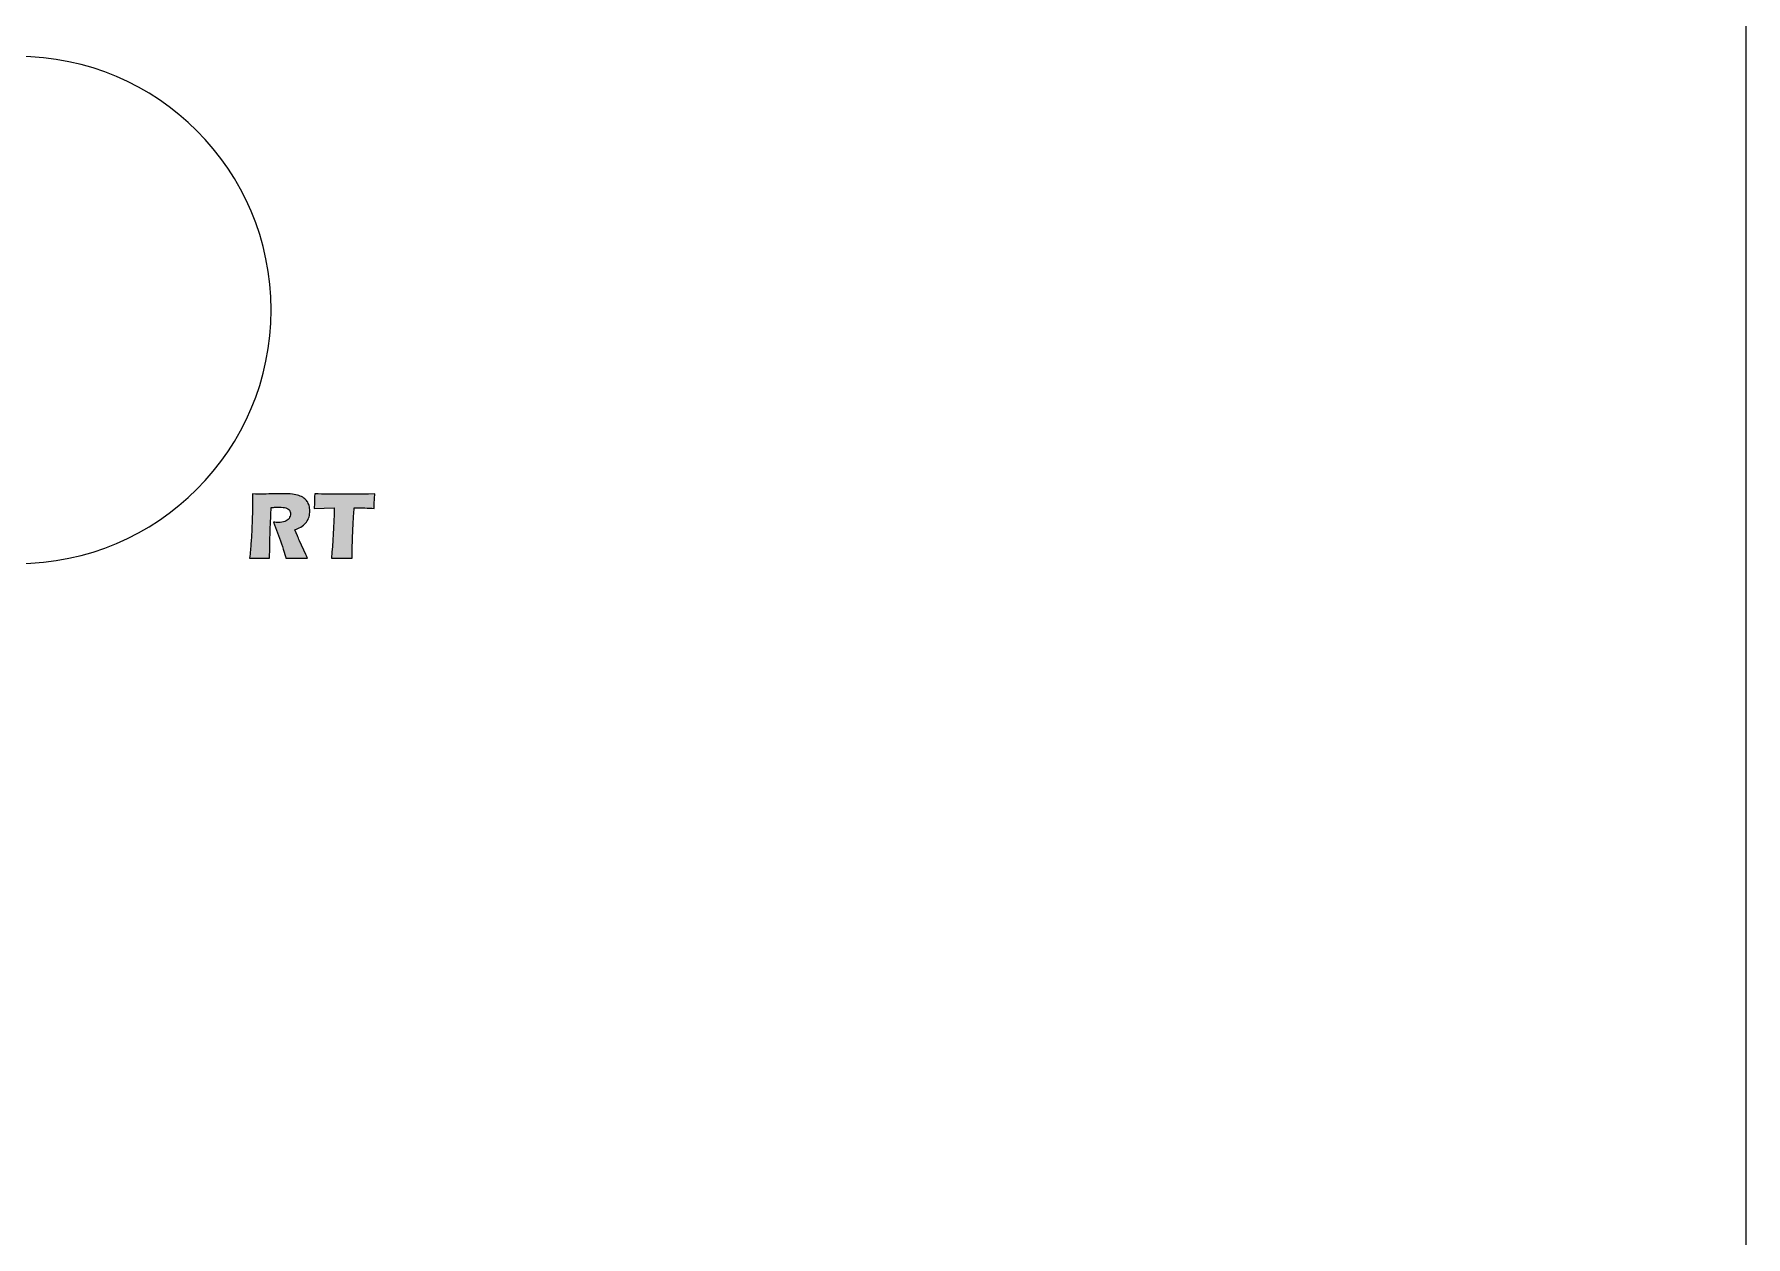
# Model space of a CAD drawing. Header units: millimetres. Extents: x 442 to 758, y 352 to 548.
# Drawn here: x 682.9 to 758.3, y 450.3 to 503.2 of the extents above; entities that cross this region are included whole.
import ezdxf

# ---------------------------------------------------------------- set-up
doc = ezdxf.new("R2010")
doc.units = ezdxf.units.MM
doc.header["$MEASUREMENT"] = 0

# ---------------------------------------------------------------- blocks, each defined once
blk = doc.blocks.new('block 3')
at = {"color": 7, "lineweight": 9, "true_color": 0xffffff}
blk.add_open_spline([(754.251, 548.321), (754.251, 548.321), (446.251, 548.321), (446.251, 548.321), (444.042, 548.321), (442.251, 546.53), (442.251, 544.321), (442.251, 544.321), (442.251, 356.321), (442.251, 356.321), (442.251, 354.112), (444.042, 352.321), (446.251, 352.321), (446.251, 352.321), (754.251, 352.321), (754.251, 352.321), (756.461, 352.321), (758.251, 354.112), (758.251, 356.321), (758.251, 356.321), (758.251, 544.321), (758.251, 544.321), (758.251, 546.53), (756.461, 548.321), (754.251, 548.321)], degree=3, knots=[0, 0, 0, 0, 1, 1, 1, 2, 2, 2, 3, 3, 3, 4, 4, 4, 5, 5, 5, 6, 6, 6, 7, 7, 7, 8, 8, 8, 8], dxfattribs=at)
blk = doc.blocks.new('block 21')
at = {"color": 7, "lineweight": 9, "true_color": 0xffffff}
blk.add_open_spline([(682.209, 502.241), (688.367, 502.241), (693.359, 497.249), (693.359, 491.091), (693.359, 484.933), (688.367, 479.941), (682.209, 479.941), (676.051, 479.941), (671.059, 484.933), (671.059, 491.091), (671.059, 497.249), (676.051, 502.241), (682.209, 502.241), (682.209, 502.241), (682.209, 502.241), (682.209, 502.241)], degree=3, knots=[0, 0, 0, 0, 1, 1, 1, 2, 2, 2, 3, 3, 3, 4, 4, 4, 5, 5, 5, 5], dxfattribs=at)
blk = doc.blocks.new('block 36')
at = {"true_color": 0xffffff}
h = blk.add_hatch(color=7, dxfattribs=at)
h.dxf.hatch_style = 2
edge = h.paths.add_edge_path()
edge.add_spline(control_points=[(692.412, 480.176), (692.438, 480.418), (692.459, 480.637), (692.474, 480.831), (692.489, 481.025), (692.502, 481.251), (692.513, 481.507), (692.524, 481.763), (692.533, 482.034), (692.538, 482.318), (692.544, 482.603), (692.547, 482.829), (692.547, 482.997), (692.719, 482.993), (692.858, 482.991), (692.964, 482.991), (693.074, 482.991), (693.209, 482.994), (693.367, 483), (693.526, 483.007), (693.68, 483.01), (693.83, 483.01), (694.006, 483.01), (694.163, 483.003), (694.301, 482.989), (694.404, 482.979), (694.499, 482.959), (694.583, 482.929), (694.668, 482.899), (694.739, 482.862), (694.797, 482.818), (694.855, 482.775), (694.903, 482.726), (694.942, 482.673), (694.98, 482.619), (695.01, 482.556), (695.032, 482.484), (695.053, 482.411), (695.064, 482.334), (695.064, 482.251), (695.064, 482.159), (695.052, 482.072), (695.029, 481.992), (695.005, 481.911), (694.968, 481.835), (694.918, 481.764), (694.868, 481.693), (694.804, 481.632), (694.728, 481.58), (694.651, 481.529), (694.544, 481.476), (694.407, 481.422), (694.407, 481.422), (694.514, 481.16), (694.514, 481.16), (694.544, 481.087), (694.577, 481.012), (694.611, 480.936), (694.611, 480.936), (694.888, 480.331), (694.888, 480.331), (694.901, 480.305), (694.923, 480.253), (694.954, 480.176), (694.727, 480.178), (694.574, 480.18), (694.496, 480.18), (694.397, 480.18), (694.234, 480.178), (694.008, 480.176), (693.986, 480.247), (693.946, 480.38), (693.888, 480.575), (693.865, 480.656), (693.845, 480.719), (693.828, 480.763), (693.795, 480.861), (693.746, 480.998), (693.681, 481.174), (693.681, 481.174), (693.468, 481.759), (693.468, 481.759), (693.543, 481.745), (693.616, 481.738), (693.687, 481.738), (693.788, 481.738), (693.879, 481.754), (693.961, 481.784), (694.043, 481.814), (694.105, 481.861), (694.147, 481.924), (694.189, 481.988), (694.21, 482.055), (694.21, 482.125), (694.21, 482.184), (694.194, 482.236), (694.163, 482.281), (694.131, 482.326), (694.081, 482.359), (694.013, 482.381), (693.945, 482.403), (693.839, 482.414), (693.698, 482.414), (693.649, 482.414), (693.599, 482.413), (693.548, 482.411), (693.496, 482.409), (693.436, 482.407), (693.367, 482.406), (693.349, 482.124), (693.333, 481.779), (693.32, 481.373), (693.306, 480.966), (693.298, 480.567), (693.293, 480.176), (693.063, 480.178), (692.913, 480.18), (692.845, 480.18), (692.764, 480.18), (692.62, 480.178), (692.412, 480.176)], knot_values=[0, 0, 0, 0, 1, 1, 1, 2, 2, 2, 3, 3, 3, 4, 4, 4, 5, 5, 5, 6, 6, 6, 7, 7, 7, 8, 8, 8, 9, 9, 9, 10, 10, 10, 11, 11, 11, 12, 12, 12, 13, 13, 13, 14, 14, 14, 15, 15, 15, 16, 16, 16, 17, 17, 17, 18, 18, 18, 19, 19, 19, 20, 20, 20, 21, 21, 21, 22, 22, 22, 23, 23, 23, 24, 24, 24, 25, 25, 25, 26, 26, 26, 27, 27, 27, 28, 28, 28, 29, 29, 29, 30, 30, 30, 31, 31, 31, 32, 32, 32, 33, 33, 33, 34, 34, 34, 35, 35, 35, 36, 36, 36, 37, 37, 37, 38, 38, 38, 39, 39, 39, 40, 40, 40, 40], degree=3, periodic=1)
h = blk.add_hatch(color=7, dxfattribs=at)
h.dxf.hatch_style = 2
edge = h.paths.add_edge_path()
edge.add_spline(control_points=[(696.011, 480.176), (696.079, 480.845), (696.12, 481.583), (696.134, 482.387), (696.134, 482.387), (695.254, 482.365), (695.254, 482.365), (695.254, 482.365), (695.264, 482.594), (695.264, 482.594), (695.27, 482.717), (695.274, 482.851), (695.277, 482.997), (695.668, 482.994), (696.124, 482.993), (696.645, 482.993), (696.645, 482.993), (697.155, 482.995), (697.155, 482.995), (697.155, 482.995), (697.651, 482.995), (697.651, 482.995), (697.651, 482.995), (697.92, 482.997), (697.92, 482.997), (697.92, 482.997), (697.907, 482.795), (697.907, 482.795), (697.902, 482.686), (697.898, 482.596), (697.896, 482.525), (697.894, 482.454), (697.893, 482.401), (697.893, 482.365), (697.598, 482.38), (697.355, 482.387), (697.164, 482.387), (697.164, 482.387), (697.019, 482.387), (697.019, 482.387), (696.999, 482.144), (696.982, 481.919), (696.971, 481.713), (696.956, 481.417), (696.945, 481.13), (696.936, 480.851), (696.928, 480.573), (696.924, 480.348), (696.924, 480.176), (696.698, 480.178), (696.552, 480.18), (696.486, 480.18), (696.426, 480.18), (696.268, 480.178), (696.011, 480.176)], knot_values=[0, 0, 0, 0, 1, 1, 1, 2, 2, 2, 3, 3, 3, 4, 4, 4, 5, 5, 5, 6, 6, 6, 7, 7, 7, 8, 8, 8, 9, 9, 9, 10, 10, 10, 11, 11, 11, 12, 12, 12, 13, 13, 13, 14, 14, 14, 15, 15, 15, 16, 16, 16, 17, 17, 17, 18, 18, 18, 18], degree=3, periodic=1)
at = {"lineweight": 0}
for points, knots in [([(692.412, 480.176), (692.438, 480.418), (692.459, 480.637), (692.474, 480.831), (692.489, 481.025), (692.502, 481.251), (692.513, 481.507), (692.524, 481.763), (692.533, 482.034), (692.538, 482.318), (692.544, 482.603), (692.547, 482.829), (692.547, 482.997), (692.719, 482.993), (692.858, 482.991), (692.964, 482.991), (693.074, 482.991), (693.209, 482.994), (693.367, 483), (693.526, 483.007), (693.68, 483.01), (693.83, 483.01), (694.006, 483.01), (694.163, 483.003), (694.301, 482.989), (694.404, 482.979), (694.499, 482.959), (694.583, 482.929), (694.668, 482.899), (694.739, 482.862), (694.797, 482.818), (694.855, 482.775), (694.903, 482.726), (694.942, 482.673), (694.98, 482.619), (695.01, 482.556), (695.032, 482.484), (695.053, 482.411), (695.064, 482.334), (695.064, 482.251), (695.064, 482.159), (695.052, 482.072), (695.029, 481.992), (695.005, 481.911), (694.968, 481.835), (694.918, 481.764), (694.868, 481.693), (694.804, 481.632), (694.728, 481.58), (694.651, 481.529), (694.544, 481.476), (694.407, 481.422), (694.407, 481.422), (694.514, 481.16), (694.514, 481.16), (694.544, 481.087), (694.577, 481.012), (694.611, 480.936), (694.611, 480.936), (694.888, 480.331), (694.888, 480.331), (694.901, 480.305), (694.923, 480.253), (694.954, 480.176), (694.727, 480.178), (694.574, 480.18), (694.496, 480.18), (694.397, 480.18), (694.234, 480.178), (694.008, 480.176), (693.986, 480.247), (693.946, 480.38), (693.888, 480.575), (693.865, 480.656), (693.845, 480.719), (693.828, 480.763), (693.795, 480.861), (693.746, 480.998), (693.681, 481.174), (693.681, 481.174), (693.468, 481.759), (693.468, 481.759), (693.543, 481.745), (693.616, 481.738), (693.687, 481.738), (693.788, 481.738), (693.879, 481.754), (693.961, 481.784), (694.043, 481.814), (694.105, 481.861), (694.147, 481.924), (694.189, 481.988), (694.21, 482.055), (694.21, 482.125), (694.21, 482.184), (694.194, 482.236), (694.163, 482.281), (694.131, 482.326), (694.081, 482.359), (694.013, 482.381), (693.945, 482.403), (693.839, 482.414), (693.698, 482.414), (693.649, 482.414), (693.599, 482.413), (693.548, 482.411), (693.496, 482.409), (693.436, 482.407), (693.367, 482.406), (693.349, 482.124), (693.333, 481.779), (693.32, 481.373), (693.306, 480.966), (693.298, 480.567), (693.293, 480.176), (693.063, 480.178), (692.913, 480.18), (692.845, 480.18), (692.764, 480.18), (692.62, 480.178), (692.412, 480.176)], [0, 0, 0, 0, 1, 1, 1, 2, 2, 2, 3, 3, 3, 4, 4, 4, 5, 5, 5, 6, 6, 6, 7, 7, 7, 8, 8, 8, 9, 9, 9, 10, 10, 10, 11, 11, 11, 12, 12, 12, 13, 13, 13, 14, 14, 14, 15, 15, 15, 16, 16, 16, 17, 17, 17, 18, 18, 18, 19, 19, 19, 20, 20, 20, 21, 21, 21, 22, 22, 22, 23, 23, 23, 24, 24, 24, 25, 25, 25, 26, 26, 26, 27, 27, 27, 28, 28, 28, 29, 29, 29, 30, 30, 30, 31, 31, 31, 32, 32, 32, 33, 33, 33, 34, 34, 34, 35, 35, 35, 36, 36, 36, 37, 37, 37, 38, 38, 38, 39, 39, 39, 40, 40, 40, 40]), ([(696.011, 480.176), (696.079, 480.845), (696.12, 481.583), (696.134, 482.387), (696.134, 482.387), (695.254, 482.365), (695.254, 482.365), (695.254, 482.365), (695.264, 482.594), (695.264, 482.594), (695.27, 482.717), (695.274, 482.851), (695.277, 482.997), (695.668, 482.994), (696.124, 482.993), (696.645, 482.993), (696.645, 482.993), (697.155, 482.995), (697.155, 482.995), (697.155, 482.995), (697.651, 482.995), (697.651, 482.995), (697.651, 482.995), (697.92, 482.997), (697.92, 482.997), (697.92, 482.997), (697.907, 482.795), (697.907, 482.795), (697.902, 482.686), (697.898, 482.596), (697.896, 482.525), (697.894, 482.454), (697.893, 482.401), (697.893, 482.365), (697.598, 482.38), (697.355, 482.387), (697.164, 482.387), (697.164, 482.387), (697.019, 482.387), (697.019, 482.387), (696.999, 482.144), (696.982, 481.919), (696.971, 481.713), (696.956, 481.417), (696.945, 481.13), (696.936, 480.851), (696.928, 480.573), (696.924, 480.348), (696.924, 480.176), (696.698, 480.178), (696.552, 480.18), (696.486, 480.18), (696.426, 480.18), (696.268, 480.178), (696.011, 480.176)], [0, 0, 0, 0, 1, 1, 1, 2, 2, 2, 3, 3, 3, 4, 4, 4, 5, 5, 5, 6, 6, 6, 7, 7, 7, 8, 8, 8, 9, 9, 9, 10, 10, 10, 11, 11, 11, 12, 12, 12, 13, 13, 13, 14, 14, 14, 15, 15, 15, 16, 16, 16, 17, 17, 17, 18, 18, 18, 18])]:
    blk.add_open_spline(points, degree=3, knots=knots, dxfattribs=at)

msp = doc.modelspace()

# ---------------------------------------------------------------- block references
for name in ['block 3', 'block 21', 'block 36']:
    msp.add_blockref(name, (0, 0))

doc.saveas('drawing.dxf')
